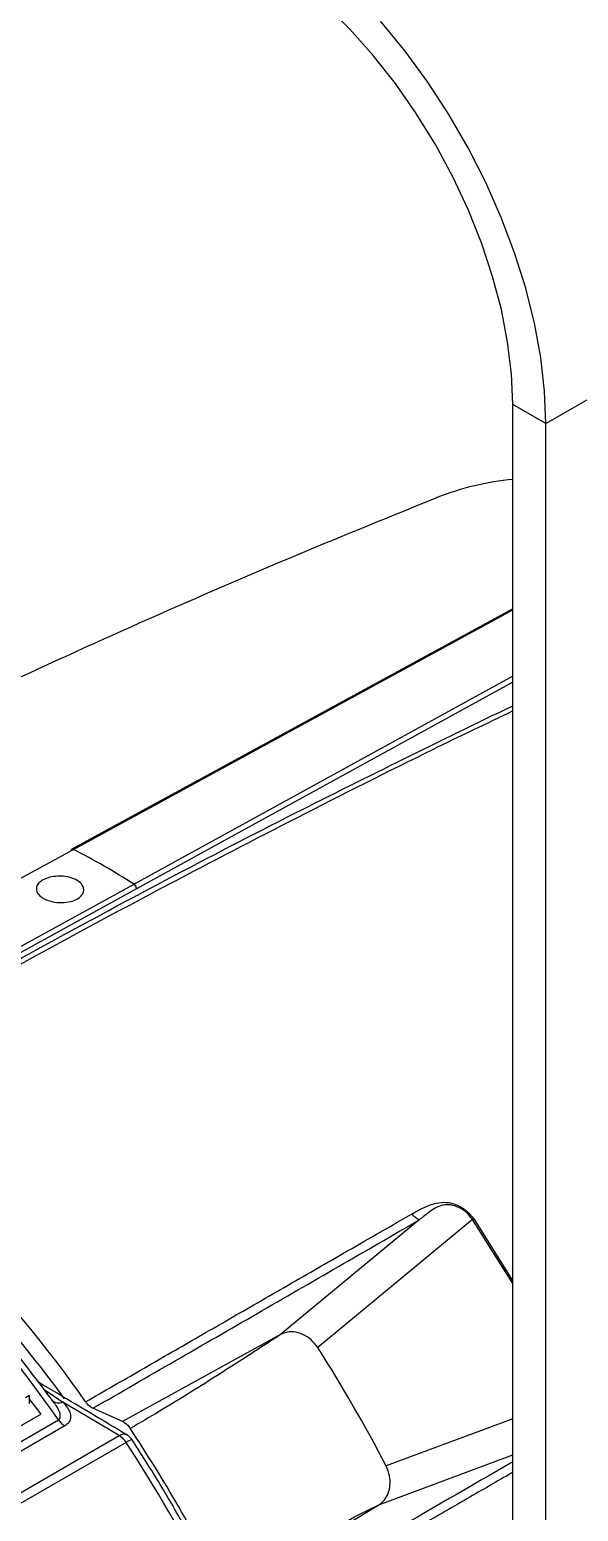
# Model space of a CAD drawing. Extents: x 7 to 113, y 1 to 87.
# Drawn here: x 80.76 to 82.97, y 69.58 to 75.54 of the extents above; entities that cross this region are included whole.
import ezdxf

# ---------------------------------------------------------------- set-up
doc = ezdxf.new("R2010")
doc.units = 0
doc.header["$MEASUREMENT"] = 0
doc.layers.add('OBJECT', color=7, linetype='CONTINUOUS')

msp = doc.modelspace()

# ---------------------------------------------------------------- linework, layer by layer
at = {"layer": 'OBJECT'}
for p, q in [((82.8347, 73.9554), (83.7186, 74.4656)), ((82.8347, 73.9554), (82.7018, 74.0321)), ((82.7018, 66.9968), (82.7018, 74.0321)), ((82.8347, 66.8935), (82.8347, 73.9554)), ((82.7018, 73.2099), (80.9282, 72.2432)), ((80.9352, 72.2427), (82.7018, 73.2056)), ((82.7018, 72.9389), (81.1785, 72.1023)), ((82.7018, 72.9156), (81.1883, 72.0844)), ((79.9754, 71.7202), (80.9352, 72.2427)), ((80.1961, 71.5634), (81.1785, 72.1023)), ((81.1881, 72.0843), (80.1992, 71.5418)), ((81.1883, 72.0844), (81.1881, 72.0843)), ((82.3252, 70.7519), (81.7679, 70.2908)), ((82.5403, 70.7536), (81.9175, 70.2386)), ((82.7018, 70.4957), (82.5403, 70.7536)), ((82.545, 70.7562), (82.7018, 70.5059)), ((81.7679, 70.2908), (81.1319, 69.9417)), ((80.7586, 70.0463), (80.7416, 70.0365)), ((80.7586, 70.0139), (80.7586, 70.0463)), ((80.8178, 70.0684), (80.8362, 70.0573)), ((80.8362, 70.0573), (80.8924, 70.0195)), ((80.5126, 69.803), (80.8038, 69.9711)), ((80.7586, 70.0296), (80.8038, 69.9711)), ((81.119, 69.8844), (80.8924, 70.0195)), ((81.1319, 69.9417), (81.0134, 69.9945)), ((80.4306, 69.6921), (80.8744, 69.9483)), ((80.8999, 69.9241), (80.4587, 69.6693)), ((82.7018, 69.9518), (82.1925, 69.7623)), ((80.6026, 69.5862), (81.119, 69.8844)), ((81.1469, 69.8566), (80.6406, 69.5643)), ((82.1629, 69.6067), (82.7018, 69.807)), ((81.5425, 69.2306), (82.1629, 69.6067))]:
    msp.add_line(p, q, dxfattribs=at)
at = {"layer": 'OBJECT', "flags": 128}
for points in [[(82.8347, 73.9554), (82.8296, 74.0855), (82.8144, 74.2204), (82.7892, 74.3589), (82.7541, 74.4998), (82.7096, 74.642), (82.6559, 74.7842), (82.5936, 74.9252), (82.5232, 75.0638), (82.4452, 75.1988), (82.3604, 75.3291), (82.2695, 75.4536), (82.1732, 75.5711), (82.0723, 75.6808), (81.9678, 75.7816), (81.8604, 75.8727), (81.7513, 75.9533), (81.6411, 76.0227)], [(82.7018, 74.0321), (82.6967, 74.1551), (82.6814, 74.2828), (82.6561, 74.414), (82.621, 74.5474), (82.5765, 74.6818), (82.523, 74.8158), (82.461, 74.9481), (82.3911, 75.0775), (82.314, 75.2028), (82.2304, 75.3226), (82.1411, 75.436), (82.047, 75.5417), (81.949, 75.6388), (81.848, 75.7262), (81.7451, 75.8033), (81.6411, 75.8692)], [(80.8281, 70.0546), (80.8282, 70.0546), (80.8362, 70.0573)]]:
    msp.add_lwpolyline(points, dxfattribs=at)
at = {"layer": 'OBJECT'}
for centre, radius, start, end in [((82.8006, 72.6382), 1.0964, 95.10941, 111.59351), ((80.9314, 72.2372), 0.00666, 55.93729, 179.84915), ((79.4703, 69.4243), 3.1763, 57.46807, 62.53731), ((81.1656, 72.0838), 0.0225, 1.37939, 55.21489), ((77.084, 67.3046), 4.7523, 34.85083, 54.53693), ((76.9173, 67.1946), 4.8209, 34.8332, 53.88576), ((76.9776, 67.1816), 4.8485, 36.02084, 50.90334), ((76.8318, 66.9848), 6.0375, 27.38935, 32.61065), ((80.8761, 70.0587), 0.0425, 228.40245, 292.55216), ((80.9439, 69.996), 0.0843, 214.44547, 238.55497), ((76.1199, 66.5739), 6.0486, 26.49365, 33.50636), ((81.1371, 69.8587), 0.0314, 64.16951, 125.22573), ((81.0735, 69.8106), 0.0866, 32.04948, 58.32883), ((81.1827, 69.8102), 0.0586, 101.66091, 127.67822), ((76.0635, 66.5413), 6.069, 26.94753, 33.11138), ((81.119, 69.8337), 0.062, 33.11529, 59.15121)]:
    msp.add_arc(centre, radius, start, end, dxfattribs=at)
for points, knots in [([(82.3978, 73.6574), (82.2116, 73.582), (81.8237, 73.4248), (81.2389, 73.1716), (80.6427, 72.9004), (80.1457, 72.6649), (79.8496, 72.5156), (79.7489, 72.4649)], [0, 0, 0, 0, 0.207955, 0.433014, 0.658319, 0.883829, 1, 1, 1, 1]), ([(82.7018, 72.7993), (82.5944, 72.7476), (82.3054, 72.6086), (81.8446, 72.3762), (81.3183, 72.1031), (80.7996, 71.8244), (80.3229, 71.561), (80.0192, 71.3864), (79.8895, 71.3119)], [0, 0, 0, 0, 0.114723, 0.308603, 0.491735, 0.676074, 0.861621, 1, 1, 1, 1]), ([(79.8962, 71.3378), (80.1923, 71.5063), (80.8354, 71.8725), (81.7711, 72.3669), (82.4098, 72.6781), (82.7018, 72.8204)], [0, 0, 0, 0, 0.316509, 0.687456, 1, 1, 1, 1]), ([(80.9282, 72.2431), (80.9292, 72.2435), (80.9313, 72.2443), (80.9339, 72.2433), (80.9352, 72.2427)], [0, 0, 0, 0, 0.507755, 1, 1, 1, 1]), ([(80.9485, 72.1185), (80.9554, 72.1136), (80.9691, 72.104), (80.9776, 72.0858), (80.9759, 72.0674), (80.9646, 72.0525), (80.9468, 72.0403), (80.9231, 72.0316), (80.8917, 72.0275), (80.859, 72.0296), (80.8323, 72.0366), (80.81, 72.0471), (80.7933, 72.0605), (80.7843, 72.0778), (80.7861, 72.0955), (80.7973, 72.11), (80.8152, 72.122), (80.8388, 72.131), (80.8702, 72.1357), (80.9028, 72.1343), (80.9298, 72.1279), (80.9432, 72.1211), (80.9485, 72.1185)], [0, 0, 0, 0, 0.053651, 0.107302, 0.16095, 0.214596, 0.24995, 0.303685, 0.357419, 0.411167, 0.464871, 0.499999, 0.553585, 0.60717, 0.66081, 0.714534, 0.75005, 0.803721, 0.857393, 0.911044, 0.96469, 1, 1, 1, 1]), ([(81.1883, 72.0844), (81.1881, 72.0861), (81.1879, 72.0894), (81.1856, 72.0946), (81.1824, 72.0993), (81.1798, 72.1013), (81.1785, 72.1023)], [0, 0, 0, 0, 0.249999, 0.499999, 0.749999, 1, 1, 1, 1]), ([(80.842, 70.0366), (80.8048, 70.0862), (80.7272, 70.1896), (80.6035, 70.3394), (80.4728, 70.4868), (80.3384, 70.6269), (80.2009, 70.7592), (80.0607, 70.8835), (79.9182, 70.9981), (79.8184, 71.074), (79.7659, 71.1088), (79.7618, 71.1115)], [0, 0, 0, 0, 0.115189, 0.239992, 0.364818, 0.489672, 0.614558, 0.739481, 0.864443, 0.989448, 1, 1, 1, 1]), ([(82.2967, 70.7767), (82.3096, 70.7839), (82.3343, 70.7977), (82.3733, 70.8147), (82.4122, 70.8242), (82.4513, 70.8222), (82.487, 70.8093), (82.52, 70.7874), (82.5367, 70.7666), (82.545, 70.7562)], [0, 0, 0, 0, 0.175155, 0.335953, 0.499736, 0.628069, 0.749937, 0.875049, 1, 1, 1, 1]), ([(82.5403, 70.7536), (82.5326, 70.7633), (82.517, 70.7829), (82.4857, 70.8034), (82.4522, 70.8141), (82.4185, 70.8129), (82.3894, 70.8002), (82.365, 70.7829), (82.3463, 70.7686), (82.3334, 70.7584), (82.3278, 70.7539), (82.3253, 70.7519)], [0, 0, 0, 0, 0.123067, 0.246585, 0.369053, 0.491538, 0.630311, 0.772463, 0.899411, 0.955665, 1, 1, 1, 1]), ([(80.9839, 70.0203), (81.0577, 70.0629), (81.2053, 70.1481), (81.4255, 70.2751), (81.6538, 70.4067), (81.881, 70.5375), (82.0983, 70.6625), (82.2335, 70.7403), (82.2967, 70.7767)], [0, 0, 0, 0, 0.166677, 0.333344, 0.500001, 0.687097, 0.853763, 1, 1, 1, 1]), ([(81.0134, 69.9945), (81.2344, 70.1221), (81.6763, 70.3772), (82.1089, 70.627), (82.3252, 70.7519)], [0, 0, 0, 0, 0.499998, 1, 1, 1, 1]), ([(82.3252, 70.7519), (82.3201, 70.7548), (82.3098, 70.7605), (82.301, 70.7713), (82.2967, 70.7767)], [0, 0, 0, 0, 0.500003, 1, 1, 1, 1]), ([(82.5403, 70.7536), (82.5411, 70.754), (82.5426, 70.7548), (82.5442, 70.7557), (82.545, 70.7562)], [0, 0, 0, 0, 0.500001, 1, 1, 1, 1]), ([(81.7679, 70.2908), (81.7272, 70.2643), (81.6471, 70.2121), (81.5258, 70.134), (81.4039, 70.0571), (81.283, 69.9829), (81.2021, 69.9355), (81.1634, 69.9129)], [0, 0, 0, 0, 0.206023, 0.404822, 0.608638, 0.812834, 1, 1, 1, 1]), ([(81.9175, 70.2386), (81.909, 70.2495), (81.8922, 70.2712), (81.8572, 70.2935), (81.8205, 70.3036), (81.7895, 70.3011), (81.774, 70.2937), (81.7679, 70.2908)], [0, 0, 0, 0, 0.217936, 0.435232, 0.661573, 0.868603, 1, 1, 1, 1]), ([(81.1504, 69.8868), (81.0815, 69.9282), (80.9636, 69.999), (80.8445, 70.0692), (80.795, 70.0983)], [0, 0, 0, 0, 0.584553, 1, 1, 1, 1]), ([(80.8568, 70.0167), (80.855, 70.0193), (80.8502, 70.026), (80.8451, 70.0325), (80.842, 70.0366)], [0, 0, 0, 0, 0.375757, 1, 1, 1, 1]), ([(80.8744, 69.9483), (80.8761, 69.9496), (80.8799, 69.9525), (80.8825, 69.9607), (80.8805, 69.9789), (80.8704, 69.9986), (80.8593, 70.0128), (80.8564, 70.0164)], [0, 0, 0, 0, 0.082282, 0.184662, 0.358551, 0.835915, 1, 1, 1, 1]), ([(80.8924, 70.0195), (80.905, 70.0044), (80.9226, 69.9834), (80.9244, 69.9537), (80.9171, 69.9361), (80.9049, 69.9275), (80.8999, 69.9241)], [0, 0, 0, 0, 0.4849631, 0.6758982, 0.8683927, 1, 1, 1, 1]), ([(81.0134, 69.9945), (81.0106, 69.9959), (81.0032, 69.9997), (80.9928, 70.0087), (80.9863, 70.0171), (80.9839, 70.0203)], [0, 0, 0, 0, 0.263886, 0.723096, 1, 1, 1, 1]), ([(81.1319, 69.9417), (81.1367, 69.939), (81.1463, 69.9336), (81.1569, 69.9223), (81.1621, 69.9149), (81.1634, 69.9129)], [0, 0, 0, 0, 0.425021, 0.850044, 1, 1, 1, 1]), ([(81.495, 69.3068), (81.4783, 69.3394), (81.4297, 69.4337), (81.3441, 69.5875), (81.252, 69.7416), (81.1926, 69.8338), (81.1709, 69.8676)], [0, 0, 0, 0, 0.169694, 0.491691, 0.81372, 1, 1, 1, 1]), ([(82.7018, 69.7784), (82.5316, 69.6802), (82.145, 69.4571), (81.7501, 69.2291), (81.529, 69.1014)], [0, 0, 0, 0, 0.440198, 1, 1, 1, 1]), ([(82.7018, 69.7368), (82.697, 69.7341), (82.6321, 69.6965), (82.5001, 69.62), (82.3055, 69.5074), (82.1083, 69.3933), (81.9152, 69.2817), (81.7264, 69.1726), (81.5998, 69.0996), (81.5366, 69.063)], [0, 0, 0, 0, 0.012532, 0.169359, 0.343097, 0.516836, 0.677891, 0.838946, 1, 1, 1, 1]), ([(82.1629, 69.6067), (82.1656, 69.6083), (82.1723, 69.6126), (82.1858, 69.625), (82.2012, 69.6481), (82.2097, 69.6835), (82.2081, 69.7239), (82.1978, 69.7491), (82.1925, 69.7623)], [0, 0, 0, 0, 0.061294, 0.157977, 0.353025, 0.568965, 0.775601, 1, 1, 1, 1]), ([(81.5334, 69.2722), (81.5723, 69.2944), (81.6537, 69.3407), (81.7785, 69.4083), (81.9061, 69.4754), (82.0343, 69.5415), (82.1195, 69.5847), (82.1629, 69.6067)], [0, 0, 0, 0, 0.187145, 0.391348, 0.595125, 0.793954, 1, 1, 1, 1])]:
    msp.add_open_spline(points, degree=3, knots=knots, dxfattribs=at)

doc.saveas('drawing.dxf')
